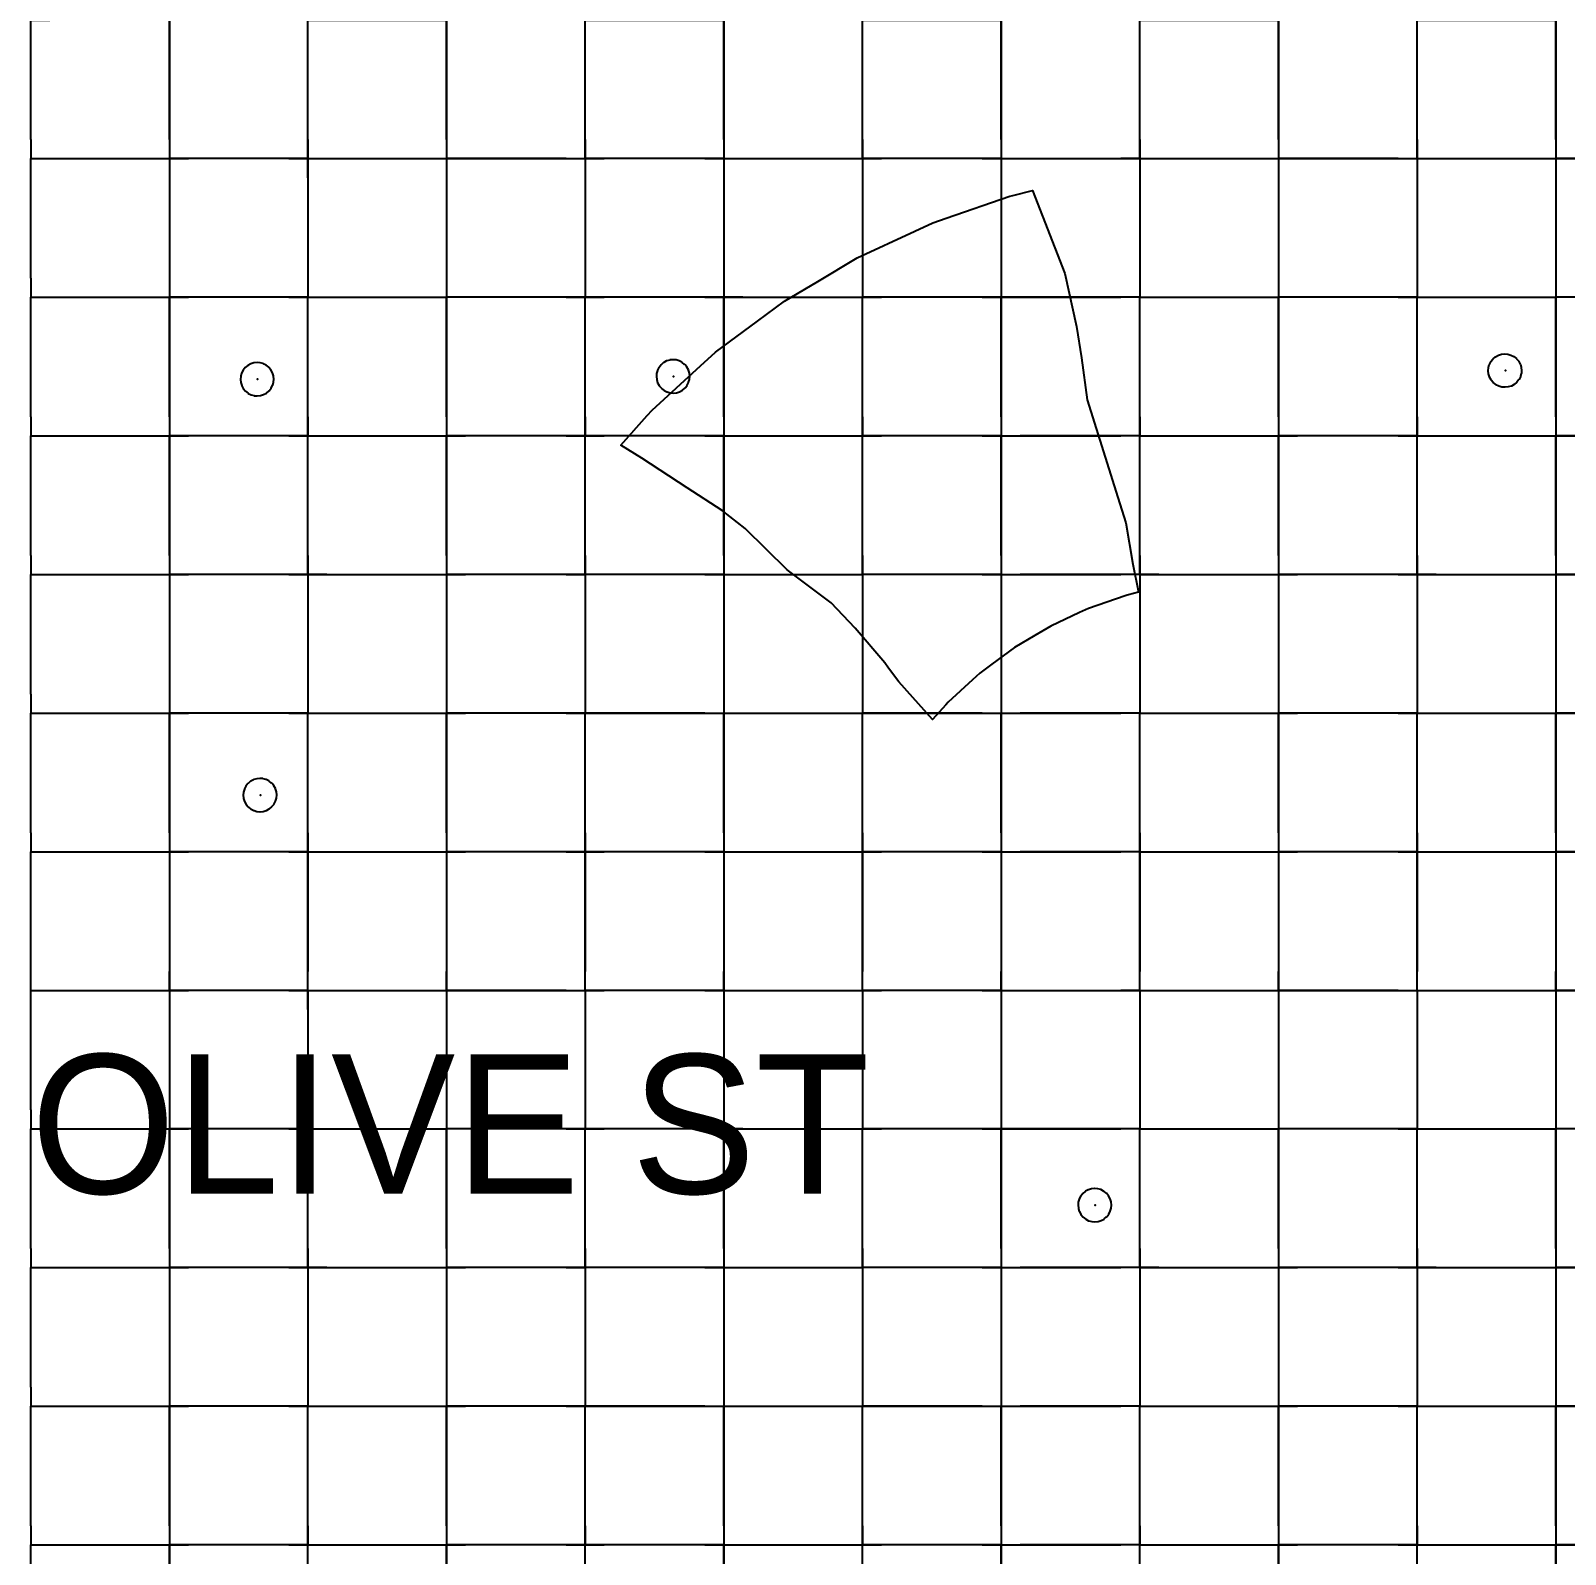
# Model space of a CAD drawing. Header units: metres. Extents: x 0 to 438, y -24 to 612.
# Drawn here: x 0 to 99.6, y 278.4 to 377.3 of the extents above; entities that cross this region are included whole.
import ezdxf

# ---------------------------------------------------------------- set-up
doc = ezdxf.new("R2010")
doc.units = ezdxf.units.M
for name, color, linetype in [('LAYER_01_CUT', 7, 'Continuous'), ('LAYER_04_GRID', 7, 'Continuous'), ('LAYER_05_LABELS', 7, 'Continuous')]:
    doc.layers.add(name, color=color, linetype=linetype)

msp = doc.modelspace()

# ---------------------------------------------------------------- linework, layer by layer
at = {"layer": 'LAYER_01_CUT'}
for points in [[(0, 370.234), (0, 378), (1.234, 378)], [(9, 378), (9, 376.766), (9, 369), (9, 367.766), (9, 360), (9, 358.766), (9, 351), (9, 349.766), (9, 342), (9, 340.766), (9, 333), (9, 331.766), (9, 324), (9, 322.766), (9, 315), (9, 313.766), (9, 306), (9, 304.766), (9, 297), (9, 295.766), (9, 288), (9, 286.766), (9, 279), (9, 277.766)], [(9, 370.234), (9, 378)], [(18, 367.766), (18, 369), (18, 376.766), (18, 378), (19.234, 378), (27, 378), (27, 376.766), (27, 369), (27, 367.766)], [(18, 370.234), (18, 378)], [(27, 370.234), (27, 378)], [(36, 376.766), (36, 378), (37.234, 378), (45, 378), (45, 376.766), (45, 369), (45, 367.766)], [(36, 370.234), (36, 378)], [(45, 370.234), (45, 378)], [(54, 376.766), (54, 378), (55.234, 378), (63, 378), (63, 376.766), (63, 369), (63, 367.766)], [(54, 370.234), (54, 378)], [(63, 370.234), (63, 378)], [(72, 376.766), (72, 378), (73.234, 378), (81, 378), (81, 376.766), (81, 369), (81, 367.766)], [(72, 370.234), (72, 378)], [(81, 370.234), (81, 378)], [(90, 376.766), (90, 378), (91.234, 378), (99, 378), (99, 376.766), (99, 369), (99, 367.766)], [(90, 370.234), (90, 378)], [(99, 370.234), (99, 378)], [(36, 369), (36, 376.766)], [(54, 369), (54, 376.766)], [(72, 369), (72, 376.766)], [(90, 369), (90, 376.766)], [(0, 370.234), (0, 369)], [(9, 370.234), (9, 369)], [(18, 370.234), (18, 369)], [(27, 370.234), (27, 369)], [(36, 370.234), (36, 369)], [(45, 370.234), (45, 369)], [(54, 370.234), (54, 369)], [(63, 370.234), (63, 369)], [(72, 370.234), (72, 369)], [(81, 370.234), (81, 369)], [(90, 370.234), (90, 369)], [(99, 370.234), (99, 369)], [(0, 361.234), (0, 369), (1.234, 369)], [(0, 369), (7.766, 369)], [(1.234, 369), (9, 369)], [(7.766, 369), (9, 369)], [(16.766, 369), (9, 369)], [(9, 369), (9, 361.234)], [(9, 369), (10.234, 369)], [(18, 369), (10.234, 369)], [(16.766, 369), (18, 369)], [(18, 369), (18, 361.234)], [(18, 369), (19.234, 369)], [(18, 369), (25.766, 369)], [(19.234, 369), (27, 369)], [(25.766, 369), (27, 369)], [(34.766, 369), (27, 369)], [(27, 369), (27, 361.234)], [(27, 369), (28.234, 369)], [(28.234, 369), (36, 369), (36, 367.766)], [(34.766, 369), (36, 369)], [(43.766, 369), (36, 369)], [(36, 369), (36, 361.234)], [(36, 369), (37.234, 369)], [(45, 369), (37.234, 369)], [(43.766, 369), (45, 369)], [(45, 369), (45, 361.234)], [(45, 369), (46.234, 369)], [(45, 369), (52.766, 369)], [(46.234, 369), (54, 369), (54, 367.766)], [(52.766, 369), (54, 369)], [(61.766, 369), (54, 369)], [(54, 369), (54, 361.234)], [(54, 369), (55.234, 369)], [(63, 369), (55.234, 369)], [(61.766, 369), (63, 369)], [(63, 369), (63, 361.234)], [(63, 369), (64.234, 369)], [(63, 369), (70.766, 369)], [(64.234, 369), (72, 369), (72, 367.766)], [(72, 369), (70.766, 369)], [(72, 369), (72, 361.234)], [(72, 369), (73.234, 369)], [(72, 369), (79.766, 369)], [(73.234, 369), (81, 369)], [(79.766, 369), (81, 369)], [(88.766, 369), (81, 369)], [(81, 369), (81, 361.234)], [(81, 369), (82.234, 369)], [(82.234, 369), (90, 369), (90, 367.766)], [(88.766, 369), (90, 369)], [(90, 369), (90, 361.234)], [(90, 369), (91.234, 369)], [(90, 369), (97.766, 369)], [(91.234, 369), (99, 369)], [(97.766, 369), (99, 369)], [(106.766, 369), (99, 369)], [(99, 369), (99, 361.234)], [(99, 369), (100.234, 369)], [(18, 367.766), (18, 360)], [(27, 367.766), (27, 360)], [(36, 367.766), (36, 360)], [(45, 367.766), (45, 360)], [(54, 367.766), (54, 360)], [(63, 367.766), (63, 360)], [(72, 367.766), (72, 360)], [(81, 367.766), (81, 360)], [(90, 367.766), (90, 360)], [(99, 367.766), (99, 360)], [(47.173, 358.456), (48.922, 359.752), (51.088, 361.035), (53.651, 362.554), (57.395, 364.289), (58.56, 364.829), (59.417, 365.127), (63.566, 366.571), (63.752, 366.616), (65.04, 366.928), (67.123, 361.547), (67.88, 358.099), (68.206, 356.068), (68.579, 353.343), (70.575, 347.005), (71.097, 345.354), (71.551, 342.679), (71.912, 340.843), (71.267, 340.687), (71.175, 340.665), (71.05, 340.621), (68.671, 339.794), (68.089, 339.524), (66.217, 338.656), (65.176, 338.039), (63.853, 337.255), (62.389, 336.172), (61.621, 335.602), (61.128, 335.152), (59.56, 333.719), (59.403, 333.542), (58.544, 332.576), (56.352, 335.037), (55.694, 335.926), (55.436, 336.264), (53.53, 338.513), (51.969, 340.168), (49.107, 342.299), (46.387, 344.98), (44.879, 346.149), (42.622, 347.632), (39.666, 349.562), (38.304, 350.392), (40.023, 352.325), (40.337, 352.678), (43.473, 355.546), (44.458, 356.446), (47.173, 358.456)], [(0, 361.234), (0, 360)], [(9, 361.234), (9, 360)], [(18, 361.234), (18, 360)], [(27, 361.234), (27, 360)], [(36, 361.234), (36, 360)], [(45, 361.234), (45, 360)], [(54, 361.234), (54, 360)], [(63, 361.234), (63, 360)], [(72, 361.234), (72, 360)], [(81, 361.234), (81, 360)], [(90, 361.234), (90, 360)], [(99, 361.234), (99, 360)], [(0, 352.234), (0, 360), (1.234, 360)], [(0, 360), (7.766, 360)], [(1.234, 360), (9, 360)], [(7.766, 360), (9, 360)], [(16.766, 360), (9, 360)], [(9, 352.234), (9, 360)], [(9, 360), (10.234, 360)], [(18, 360), (10.234, 360)], [(16.766, 360), (18, 360)], [(18, 349.766), (18, 351), (18, 358.766), (18, 360), (19.234, 360)], [(18, 352.234), (18, 360)], [(18, 360), (25.766, 360)], [(19.234, 360), (27, 360)], [(25.766, 360), (27, 360)], [(28.234, 360), (27, 360), (27, 358.766), (27, 351), (27, 349.766), (27, 342), (27, 340.766)], [(34.766, 360), (27, 360)], [(27, 352.234), (27, 360)], [(36, 360), (28.234, 360)], [(34.766, 360), (36, 360)], [(36, 349.766), (36, 351), (36, 358.766), (36, 360), (37.234, 360)], [(43.766, 360), (36, 360)], [(36, 352.234), (36, 360)], [(45, 360), (37.234, 360)], [(43.766, 360), (45, 360)], [(46.234, 360), (45, 360), (45, 358.766), (45, 351), (45, 349.766), (45, 342), (45, 340.766)], [(45, 352.234), (45, 360)], [(45, 360), (52.766, 360)], [(46.234, 360), (54, 360)], [(52.766, 360), (54, 360)], [(54, 349.766), (54, 351), (54, 358.766), (54, 360), (55.234, 360)], [(61.766, 360), (54, 360)], [(54, 352.234), (54, 360)], [(63, 360), (55.234, 360)], [(61.766, 360), (63, 360)], [(64.234, 360), (63, 360), (63, 358.766), (63, 351), (63, 349.766), (63, 342), (63, 340.766)], [(63, 352.234), (63, 360)], [(63, 360), (70.766, 360)], [(72, 360), (64.234, 360)], [(72, 360), (70.766, 360)], [(72, 349.766), (72, 351), (72, 358.766), (72, 360), (73.234, 360)], [(72, 352.234), (72, 360)], [(72, 360), (79.766, 360)], [(73.234, 360), (81, 360)], [(79.766, 360), (81, 360)], [(82.234, 360), (81, 360), (81, 358.766), (81, 351), (81, 349.766), (81, 342), (81, 340.766)], [(88.766, 360), (81, 360)], [(81, 352.234), (81, 360)], [(90, 360), (82.234, 360)], [(88.766, 360), (90, 360)], [(90, 349.766), (90, 351), (90, 358.766), (90, 360), (91.234, 360)], [(90, 352.234), (90, 360)], [(90, 360), (97.766, 360)], [(91.234, 360), (99, 360)], [(97.766, 360), (99, 360)], [(100.234, 360), (99, 360), (99, 358.766), (99, 351), (99, 349.766), (99, 342), (99, 340.766)], [(106.766, 360), (99, 360)], [(99, 352.234), (99, 360)], [(13.919, 355.431), (13.788, 355.265), (13.783, 355.258), (13.69, 355.073), (13.686, 355.065), (13.633, 354.874), (13.631, 354.866), (13.616, 354.679), (13.615, 354.671), (13.635, 354.472), (13.636, 354.464), (13.696, 354.268), (13.699, 354.26), (13.799, 354.076), (13.803, 354.068), (13.94, 353.906), (13.945, 353.899), (14.112, 353.769), (14.119, 353.763), (14.304, 353.67), (14.311, 353.667), (14.503, 353.614), (14.511, 353.611), (14.698, 353.596), (14.706, 353.595), (14.904, 353.616), (14.912, 353.617), (15.108, 353.677), (15.117, 353.679), (15.301, 353.78), (15.309, 353.784), (15.471, 353.92), (15.477, 353.926), (15.608, 354.092), (15.613, 354.099), (15.706, 354.284), (15.71, 354.292), (15.763, 354.483), (15.765, 354.491), (15.781, 354.678), (15.781, 354.686), (15.761, 354.885), (15.76, 354.893), (15.7, 355.089), (15.697, 355.097), (15.597, 355.281), (15.593, 355.289), (15.456, 355.451), (15.451, 355.458), (15.285, 355.588), (15.278, 355.594), (15.093, 355.687), (15.085, 355.69), (14.893, 355.743), (14.885, 355.746), (14.698, 355.761), (14.691, 355.762), (14.492, 355.741), (14.484, 355.74), (14.288, 355.68), (14.28, 355.678), (14.095, 355.578), (14.088, 355.573), (13.926, 355.437), (13.919, 355.431)], [(40.799, 354.262), (40.803, 354.254), (40.939, 354.092), (40.945, 354.086), (41.111, 353.955), (41.118, 353.95), (41.303, 353.857), (41.311, 353.853), (41.502, 353.8), (41.51, 353.798), (41.697, 353.782), (41.705, 353.782), (41.904, 353.802), (41.912, 353.803), (42.108, 353.863), (42.116, 353.866), (42.301, 353.966), (42.308, 353.97), (42.47, 354.107), (42.477, 354.112), (42.608, 354.279), (42.613, 354.285), (42.706, 354.47), (42.71, 354.478), (42.763, 354.67), (42.765, 354.678), (42.78, 354.865), (42.781, 354.872), (42.761, 355.071), (42.76, 355.079), (42.699, 355.275), (42.697, 355.283), (42.597, 355.468), (42.592, 355.476), (42.456, 355.637), (42.45, 355.644), (42.284, 355.775), (42.277, 355.78), (42.092, 355.873), (42.084, 355.877), (41.893, 355.93), (41.885, 355.932), (41.698, 355.948), (41.69, 355.948), (41.492, 355.928), (41.483, 355.927), (41.287, 355.867), (41.279, 355.864), (41.095, 355.764), (41.087, 355.76), (40.925, 355.623), (40.918, 355.618), (40.788, 355.451), (40.782, 355.445), (40.69, 355.259), (40.686, 355.252), (40.633, 355.06), (40.631, 355.052), (40.615, 354.865), (40.614, 354.857), (40.635, 354.659), (40.636, 354.651), (40.696, 354.455), (40.698, 354.446), (40.799, 354.262)], [(95.094, 356.137), (95.278, 356.237), (95.286, 356.24), (95.482, 356.3), (95.491, 356.301), (95.689, 356.321), (95.697, 356.321), (95.884, 356.305), (95.892, 356.303), (96.083, 356.25), (96.091, 356.246), (96.276, 356.153), (96.283, 356.148), (96.449, 356.017), (96.455, 356.01), (96.591, 355.849), (96.596, 355.841), (96.696, 355.656), (96.698, 355.648), (96.759, 355.452), (96.76, 355.444), (96.78, 355.245), (96.779, 355.238), (96.764, 355.051), (96.762, 355.043), (96.709, 354.851), (96.705, 354.843), (96.612, 354.658), (96.607, 354.651), (96.476, 354.485), (96.469, 354.48), (96.307, 354.343), (96.3, 354.339), (96.115, 354.239), (96.107, 354.236), (95.911, 354.176), (95.903, 354.175), (95.704, 354.155), (95.696, 354.155), (95.509, 354.171), (95.501, 354.173), (95.31, 354.226), (95.302, 354.23), (95.117, 354.323), (95.11, 354.328), (94.944, 354.459), (94.938, 354.465), (94.802, 354.627), (94.798, 354.635), (94.697, 354.819), (94.695, 354.828), (94.635, 355.024), (94.634, 355.032), (94.613, 355.23), (94.614, 355.238), (94.63, 355.425), (94.632, 355.433), (94.685, 355.625), (94.689, 355.632), (94.781, 355.817), (94.787, 355.824), (94.917, 355.991), (94.924, 355.996), (95.086, 356.133), (95.094, 356.137)], [(0, 352.234), (0, 351)], [(9, 352.234), (9, 351)], [(18, 352.234), (18, 351)], [(27, 352.234), (27, 351)], [(36, 352.234), (36, 351)], [(45, 352.234), (45, 351)], [(54, 352.234), (54, 351)], [(63, 352.234), (63, 351)], [(72, 352.234), (72, 351)], [(81, 352.234), (81, 351)], [(90, 352.234), (90, 351)], [(99, 352.234), (99, 351)], [(0, 343.234), (0, 351), (1.234, 351)], [(0, 351), (7.766, 351)], [(1.234, 351), (9, 351)], [(7.766, 351), (9, 351)], [(16.766, 351), (9, 351)], [(9, 343.234), (9, 351)], [(9, 351), (10.234, 351)], [(18, 351), (10.234, 351)], [(16.766, 351), (18, 351)], [(18, 343.234), (18, 351)], [(18, 351), (19.234, 351)], [(18, 351), (25.766, 351)], [(19.234, 351), (27, 351)], [(25.766, 351), (27, 351)], [(34.766, 351), (27, 351)], [(27, 343.234), (27, 351)], [(27, 351), (28.234, 351)], [(36, 351), (28.234, 351)], [(34.766, 351), (36, 351)], [(43.766, 351), (36, 351)], [(36, 343.234), (36, 351)], [(36, 351), (37.234, 351)], [(45, 351), (37.234, 351)], [(43.766, 351), (45, 351)], [(45, 343.234), (45, 351)], [(45, 351), (46.234, 351)], [(45, 351), (52.766, 351)], [(46.234, 351), (54, 351)], [(52.766, 351), (54, 351)], [(61.766, 351), (54, 351)], [(54, 343.234), (54, 351)], [(54, 351), (55.234, 351)], [(63, 351), (55.234, 351)], [(61.766, 351), (63, 351)], [(63, 343.234), (63, 351)], [(63, 351), (64.234, 351)], [(63, 351), (70.766, 351)], [(72, 351), (64.234, 351)], [(72, 351), (70.766, 351)], [(72, 343.234), (72, 351)], [(72, 351), (73.234, 351)], [(72, 351), (79.766, 351)], [(73.234, 351), (81, 351)], [(79.766, 351), (81, 351)], [(88.766, 351), (81, 351)], [(81, 343.234), (81, 351)], [(81, 351), (82.234, 351)], [(90, 351), (82.234, 351)], [(88.766, 351), (90, 351)], [(90, 343.234), (90, 351)], [(90, 351), (91.234, 351)], [(90, 351), (97.766, 351)], [(91.234, 351), (99, 351)], [(97.766, 351), (99, 351)], [(106.766, 351), (99, 351)], [(99, 343.234), (99, 351)], [(99, 351), (100.234, 351)], [(18, 342), (18, 349.766)], [(36, 342), (36, 349.766)], [(54, 342), (54, 349.766)], [(72, 342), (72, 349.766)], [(90, 342), (90, 349.766)], [(0, 343.234), (0, 342)], [(9, 343.234), (9, 342)], [(18, 343.234), (18, 342)], [(27, 343.234), (27, 342)], [(36, 343.234), (36, 342)], [(45, 343.234), (45, 342)], [(54, 343.234), (54, 342)], [(63, 343.234), (63, 342)], [(72, 343.234), (72, 342)], [(81, 343.234), (81, 342)], [(90, 343.234), (90, 342)], [(99, 343.234), (99, 342)], [(0, 334.234), (0, 342), (1.234, 342)], [(0, 342), (7.766, 342)], [(1.234, 342), (9, 342)], [(7.766, 342), (9, 342)], [(16.766, 342), (9, 342)], [(9, 342), (9, 334.234)], [(9, 342), (10.234, 342)], [(18, 342), (10.234, 342)], [(16.766, 342), (18, 342)], [(19.234, 342), (18, 342), (18, 340.766)], [(18, 342), (18, 334.234)], [(18, 342), (25.766, 342)], [(19.234, 342), (27, 342)], [(25.766, 342), (27, 342)], [(34.766, 342), (27, 342)], [(27, 342), (27, 334.234)], [(27, 342), (28.234, 342)], [(36, 342), (28.234, 342)], [(34.766, 342), (36, 342)], [(37.234, 342), (36, 342), (36, 340.766)], [(43.766, 342), (36, 342)], [(36, 342), (36, 334.234)], [(45, 342), (37.234, 342)], [(43.766, 342), (45, 342)], [(45, 342), (45, 334.234)], [(45, 342), (46.234, 342)], [(45, 342), (52.766, 342)], [(46.234, 342), (54, 342)], [(52.766, 342), (54, 342)], [(55.234, 342), (54, 342), (54, 340.766)], [(61.766, 342), (54, 342)], [(54, 342), (54, 334.234)], [(63, 342), (55.234, 342)], [(61.766, 342), (63, 342)], [(63, 342), (63, 334.234)], [(63, 342), (64.234, 342)], [(63, 342), (70.766, 342)], [(72, 342), (64.234, 342)], [(72, 342), (70.766, 342)], [(73.234, 342), (72, 342), (72, 340.766)], [(72, 342), (72, 334.234)], [(72, 342), (79.766, 342)], [(73.234, 342), (81, 342)], [(79.766, 342), (81, 342)], [(88.766, 342), (81, 342)], [(81, 342), (81, 334.234)], [(81, 342), (82.234, 342)], [(90, 342), (82.234, 342)], [(88.766, 342), (90, 342)], [(91.234, 342), (90, 342), (90, 340.766)], [(90, 342), (90, 334.234)], [(90, 342), (97.766, 342)], [(91.234, 342), (99, 342)], [(97.766, 342), (99, 342)], [(106.766, 342), (99, 342)], [(99, 342), (99, 334.234)], [(99, 342), (100.234, 342)], [(18, 340.766), (18, 333)], [(27, 340.766), (27, 333)], [(36, 340.766), (36, 333)], [(45, 340.766), (45, 333)], [(54, 340.766), (54, 333)], [(63, 340.766), (63, 333)], [(72, 340.766), (72, 333)], [(81, 340.766), (81, 333)], [(90, 340.766), (90, 333)], [(99, 340.766), (99, 333)], [(0, 334.234), (0, 333)], [(9, 334.234), (9, 333)], [(18, 334.234), (18, 333)], [(27, 334.234), (27, 333)], [(36, 334.234), (36, 333)], [(45, 334.234), (45, 333)], [(54, 334.234), (54, 333)], [(63, 334.234), (63, 333)], [(72, 334.234), (72, 333)], [(81, 334.234), (81, 333)], [(90, 334.234), (90, 333)], [(99, 334.234), (99, 333)], [(0, 325.234), (0, 333), (1.234, 333)], [(0, 333), (7.766, 333)], [(1.234, 333), (9, 333)], [(7.766, 333), (9, 333)], [(16.766, 333), (9, 333)], [(9, 325.234), (9, 333)], [(9, 333), (10.234, 333)], [(18, 333), (10.234, 333)], [(16.766, 333), (18, 333)], [(18, 313.766), (18, 315), (18, 322.766), (18, 324), (18, 331.766), (18, 333), (19.234, 333), (27, 333), (27, 331.766), (27, 324), (27, 322.766), (27, 315), (27, 313.766)], [(18, 325.234), (18, 333)], [(18, 333), (25.766, 333)], [(25.766, 333), (27, 333)], [(34.766, 333), (27, 333)], [(27, 325.234), (27, 333)], [(27, 333), (28.234, 333)], [(36, 333), (28.234, 333)], [(34.766, 333), (36, 333)], [(36, 322.766), (36, 324), (36, 331.766), (36, 333), (37.234, 333), (45, 333), (45, 331.766), (45, 324), (45, 322.766), (45, 315), (45, 313.766)], [(43.766, 333), (36, 333)], [(36, 325.234), (36, 333)], [(43.766, 333), (45, 333)], [(45, 325.234), (45, 333)], [(45, 333), (46.234, 333)], [(45, 333), (52.766, 333)], [(46.234, 333), (54, 333)], [(52.766, 333), (54, 333)], [(54, 322.766), (54, 324), (54, 331.766), (54, 333), (55.234, 333), (63, 333), (63, 331.766), (63, 324), (63, 322.766), (63, 315), (63, 313.766)], [(61.766, 333), (54, 333)], [(54, 325.234), (54, 333)], [(61.766, 333), (63, 333)], [(63, 325.234), (63, 333)], [(63, 333), (64.234, 333)], [(63, 333), (70.766, 333)], [(72, 333), (64.234, 333)], [(72, 333), (70.766, 333)], [(72, 322.766), (72, 324), (72, 331.766), (72, 333), (73.234, 333), (81, 333), (81, 331.766), (81, 324), (81, 322.766), (81, 315), (81, 313.766)], [(72, 325.234), (72, 333)], [(72, 333), (79.766, 333)], [(79.766, 333), (81, 333)], [(88.766, 333), (81, 333)], [(81, 325.234), (81, 333)], [(81, 333), (82.234, 333)], [(90, 333), (82.234, 333)], [(88.766, 333), (90, 333)], [(90, 322.766), (90, 324), (90, 331.766), (90, 333), (91.234, 333), (99, 333), (99, 331.766), (99, 324), (99, 322.766), (99, 315), (99, 313.766)], [(90, 325.234), (90, 333)], [(90, 333), (97.766, 333)], [(97.766, 333), (99, 333)], [(106.766, 333), (99, 333)], [(99, 325.234), (99, 333)], [(99, 333), (100.234, 333)], [(15.8, 327.1), (15.893, 327.285), (15.897, 327.292), (15.95, 327.484), (15.952, 327.492), (15.968, 327.679), (15.968, 327.687), (15.948, 327.885), (15.947, 327.893), (15.887, 328.09), (15.884, 328.098), (15.784, 328.282), (15.78, 328.29), (15.643, 328.452), (15.638, 328.458), (15.472, 328.589), (15.465, 328.595), (15.279, 328.687), (15.272, 328.691), (15.08, 328.744), (15.072, 328.746), (14.885, 328.762), (14.877, 328.762), (14.679, 328.742), (14.671, 328.741), (14.475, 328.681), (14.467, 328.678), (14.282, 328.578), (14.274, 328.574), (14.113, 328.437), (14.106, 328.432), (13.975, 328.266), (13.97, 328.259), (13.877, 328.074), (13.873, 328.066), (13.82, 327.874), (13.818, 327.866), (13.802, 327.679), (13.802, 327.672), (13.822, 327.473), (13.823, 327.465), (13.883, 327.269), (13.886, 327.261), (13.986, 327.076), (13.99, 327.069), (14.127, 326.907), (14.132, 326.9), (14.299, 326.769), (14.305, 326.764), (14.491, 326.671), (14.498, 326.667), (14.69, 326.614), (14.698, 326.612), (14.885, 326.597), (14.893, 326.596), (15.091, 326.616), (15.099, 326.617), (15.295, 326.677), (15.304, 326.68), (15.488, 326.78), (15.496, 326.784), (15.658, 326.921), (15.664, 326.927), (15.795, 327.093), (15.8, 327.1)], [(0, 325.234), (0, 324)], [(9, 325.234), (9, 324)], [(18, 325.234), (18, 324)], [(27, 325.234), (27, 324)], [(36, 325.234), (36, 324)], [(45, 325.234), (45, 324)], [(54, 325.234), (54, 324)], [(63, 325.234), (63, 324)], [(72, 325.234), (72, 324)], [(81, 325.234), (81, 324)], [(90, 325.234), (90, 324)], [(99, 325.234), (99, 324)], [(0, 307.234), (0, 315), (0, 316.234), (0, 324), (1.234, 324)], [(0, 324), (7.766, 324)], [(1.234, 324), (9, 324)], [(7.766, 324), (9, 324)], [(16.766, 324), (9, 324)], [(9, 324), (9, 316.234)], [(9, 324), (10.234, 324)], [(18, 324), (10.234, 324)], [(16.766, 324), (18, 324)], [(18, 324), (18, 316.234)], [(18, 324), (19.234, 324)], [(18, 324), (25.766, 324)], [(19.234, 324), (27, 324)], [(25.766, 324), (27, 324)], [(34.766, 324), (27, 324)], [(27, 324), (27, 316.234)], [(27, 324), (28.234, 324)], [(36, 324), (28.234, 324)], [(34.766, 324), (36, 324)], [(43.766, 324), (36, 324)], [(36, 324), (36, 316.234)], [(36, 324), (37.234, 324)], [(45, 324), (37.234, 324)], [(43.766, 324), (45, 324)], [(45, 324), (45, 316.234)], [(45, 324), (46.234, 324)], [(45, 324), (52.766, 324)], [(46.234, 324), (54, 324)], [(52.766, 324), (54, 324)], [(61.766, 324), (54, 324)], [(54, 324), (54, 316.234)], [(54, 324), (55.234, 324)], [(63, 324), (55.234, 324)], [(61.766, 324), (63, 324)], [(63, 324), (63, 316.234)], [(63, 324), (64.234, 324)], [(63, 324), (70.766, 324)], [(72, 324), (64.234, 324)], [(72, 324), (70.766, 324)], [(72, 324), (72, 316.234)], [(72, 324), (73.234, 324)], [(72, 324), (79.766, 324)], [(73.234, 324), (81, 324)], [(79.766, 324), (81, 324)], [(88.766, 324), (81, 324)], [(81, 324), (81, 316.234)], [(81, 324), (82.234, 324)], [(90, 324), (82.234, 324)], [(88.766, 324), (90, 324)], [(90, 324), (90, 316.234)], [(90, 324), (91.234, 324)], [(90, 324), (97.766, 324)], [(91.234, 324), (99, 324)], [(97.766, 324), (99, 324)], [(106.766, 324), (99, 324)], [(99, 324), (99, 316.234)], [(99, 324), (100.234, 324)], [(36, 315), (36, 322.766)], [(54, 315), (54, 322.766)], [(72, 315), (72, 322.766)], [(90, 315), (90, 322.766)], [(9, 315), (9, 316.234)], [(18, 315), (18, 316.234)], [(27, 315), (27, 316.234)], [(36, 315), (36, 316.234)], [(45, 315), (45, 316.234)], [(54, 315), (54, 316.234)], [(63, 315), (63, 316.234)], [(72, 315), (72, 316.234)], [(81, 315), (81, 316.234)], [(90, 315), (90, 316.234)], [(99, 315), (99, 316.234)], [(0, 315), (1.234, 315)], [(0, 315), (7.766, 315)], [(1.234, 315), (9, 315)], [(7.766, 315), (9, 315)], [(16.766, 315), (9, 315)], [(9, 315), (9, 307.234)], [(9, 315), (10.234, 315)], [(18, 315), (10.234, 315)], [(16.766, 315), (18, 315)], [(18, 315), (18, 307.234)], [(18, 315), (19.234, 315)], [(18, 315), (25.766, 315)], [(19.234, 315), (27, 315)], [(25.766, 315), (27, 315)], [(34.766, 315), (27, 315)], [(27, 315), (27, 307.234)], [(27, 315), (28.234, 315)], [(28.234, 315), (36, 315), (36, 313.766)], [(34.766, 315), (36, 315)], [(43.766, 315), (36, 315)], [(36, 315), (36, 307.234)], [(36, 315), (37.234, 315)], [(45, 315), (37.234, 315)], [(43.766, 315), (45, 315)], [(45, 315), (45, 307.234)], [(45, 315), (46.234, 315)], [(45, 315), (52.766, 315)], [(46.234, 315), (54, 315), (54, 313.766)], [(52.766, 315), (54, 315)], [(61.766, 315), (54, 315)], [(54, 315), (54, 307.234)], [(54, 315), (55.234, 315)], [(63, 315), (55.234, 315)], [(61.766, 315), (63, 315)], [(63, 315), (63, 307.234)], [(63, 315), (64.234, 315)], [(63, 315), (70.766, 315)], [(64.234, 315), (72, 315), (72, 313.766)], [(72, 315), (70.766, 315)], [(72, 315), (72, 307.234)], [(72, 315), (73.234, 315)], [(72, 315), (79.766, 315)], [(73.234, 315), (81, 315)], [(79.766, 315), (81, 315)], [(88.766, 315), (81, 315)], [(81, 315), (81, 307.234)], [(81, 315), (82.234, 315)], [(82.234, 315), (90, 315), (90, 313.766)], [(88.766, 315), (90, 315)], [(90, 315), (90, 307.234)], [(90, 315), (91.234, 315)], [(90, 315), (97.766, 315)], [(91.234, 315), (99, 315)], [(97.766, 315), (99, 315)], [(106.766, 315), (99, 315)], [(99, 315), (99, 307.234)], [(99, 315), (100.234, 315)], [(18, 313.766), (18, 306)], [(27, 313.766), (27, 306)], [(36, 313.766), (36, 306)], [(45, 313.766), (45, 306)], [(54, 313.766), (54, 306)], [(63, 313.766), (63, 306)], [(72, 313.766), (72, 306)], [(81, 313.766), (81, 306)], [(90, 313.766), (90, 306)], [(99, 313.766), (99, 306)], [(0, 307.234), (0, 306)], [(9, 307.234), (9, 306)], [(18, 307.234), (18, 306)], [(27, 307.234), (27, 306)], [(36, 307.234), (36, 306)], [(45, 307.234), (45, 306)], [(54, 307.234), (54, 306)], [(63, 307.234), (63, 306)], [(72, 307.234), (72, 306)], [(81, 307.234), (81, 306)], [(90, 307.234), (90, 306)], [(99, 307.234), (99, 306)], [(0, 298.234), (0, 306), (1.234, 306)], [(0, 306), (7.766, 306)], [(1.234, 306), (9, 306)], [(7.766, 306), (9, 306)], [(16.766, 306), (9, 306)], [(9, 298.234), (9, 306)], [(9, 306), (10.234, 306)], [(18, 306), (10.234, 306)], [(16.766, 306), (18, 306)], [(18, 304.766), (18, 306), (19.234, 306)], [(18, 298.234), (18, 306)], [(18, 306), (25.766, 306)], [(19.234, 306), (27, 306)], [(25.766, 306), (27, 306)], [(28.234, 306), (27, 306), (27, 304.766), (27, 297), (27, 295.766)], [(34.766, 306), (27, 306)], [(27, 298.234), (27, 306)], [(36, 306), (28.234, 306)], [(34.766, 306), (36, 306)], [(36, 304.766), (36, 306), (37.234, 306)], [(43.766, 306), (36, 306)], [(36, 298.234), (36, 306)], [(45, 306), (37.234, 306)], [(43.766, 306), (45, 306)], [(46.234, 306), (45, 306), (45, 304.766), (45, 297), (45, 295.766)], [(45, 298.234), (45, 306)], [(45, 306), (52.766, 306)], [(46.234, 306), (54, 306)], [(52.766, 306), (54, 306)], [(54, 304.766), (54, 306), (55.234, 306)], [(61.766, 306), (54, 306)], [(54, 298.234), (54, 306)], [(63, 306), (55.234, 306)], [(61.766, 306), (63, 306)], [(64.234, 306), (63, 306), (63, 304.766), (63, 297), (63, 295.766)], [(63, 298.234), (63, 306)], [(63, 306), (70.766, 306)], [(72, 306), (64.234, 306)], [(72, 306), (70.766, 306)], [(72, 304.766), (72, 306), (73.234, 306)], [(72, 298.234), (72, 306)], [(72, 306), (79.766, 306)], [(73.234, 306), (81, 306)], [(79.766, 306), (81, 306)], [(82.234, 306), (81, 306), (81, 304.766), (81, 297), (81, 295.766)], [(88.766, 306), (81, 306)], [(81, 298.234), (81, 306)], [(90, 306), (82.234, 306)], [(88.766, 306), (90, 306)], [(90, 304.766), (90, 306), (91.234, 306)], [(90, 298.234), (90, 306)], [(90, 306), (97.766, 306)], [(91.234, 306), (99, 306)], [(97.766, 306), (99, 306)], [(100.234, 306), (99, 306), (99, 304.766), (99, 297), (99, 295.766)], [(106.766, 306), (99, 306)], [(99, 298.234), (99, 306)], [(18, 297), (18, 304.766)], [(36, 297), (36, 304.766)], [(54, 297), (54, 304.766)], [(72, 297), (72, 304.766)], [(90, 297), (90, 304.766)], [(69.985, 300.473), (70.078, 300.658), (70.082, 300.666), (70.135, 300.858), (70.137, 300.866), (70.153, 301.052), (70.153, 301.06), (70.133, 301.259), (70.132, 301.267), (70.072, 301.463), (70.069, 301.471), (69.969, 301.656), (69.965, 301.663), (69.828, 301.825), (69.823, 301.832), (69.657, 301.963), (69.65, 301.968), (69.464, 302.061), (69.457, 302.065), (69.265, 302.118), (69.257, 302.12), (69.07, 302.135), (69.062, 302.136), (68.864, 302.116), (68.856, 302.115), (68.66, 302.054), (68.652, 302.052), (68.467, 301.952), (68.459, 301.948), (68.297, 301.811), (68.291, 301.805), (68.16, 301.639), (68.155, 301.632), (68.062, 301.447), (68.058, 301.44), (68.005, 301.248), (68.003, 301.24), (67.987, 301.053), (67.987, 301.045), (68.007, 300.847), (68.008, 300.838), (68.068, 300.642), (68.071, 300.634), (68.171, 300.45), (68.175, 300.442), (68.312, 300.28), (68.317, 300.273), (68.483, 300.143), (68.49, 300.137), (68.676, 300.045), (68.683, 300.041), (68.875, 299.988), (68.883, 299.986), (69.07, 299.97), (69.078, 299.969), (69.276, 299.99), (69.284, 299.991), (69.48, 300.051), (69.488, 300.054), (69.673, 300.154), (69.681, 300.158), (69.843, 300.294), (69.849, 300.3), (69.98, 300.466), (69.985, 300.473)], [(0, 298.234), (0, 297)], [(9, 298.234), (9, 297)], [(18, 298.234), (18, 297)], [(27, 298.234), (27, 297)], [(36, 298.234), (36, 297)], [(45, 298.234), (45, 297)], [(54, 298.234), (54, 297)], [(63, 298.234), (63, 297)], [(72, 298.234), (72, 297)], [(81, 298.234), (81, 297)], [(90, 298.234), (90, 297)], [(99, 298.234), (99, 297)], [(0, 289.234), (0, 297), (1.234, 297)], [(0, 297), (7.766, 297)], [(1.234, 297), (9, 297)], [(7.766, 297), (9, 297)], [(16.766, 297), (9, 297)], [(9, 297), (9, 289.234)], [(9, 297), (10.234, 297)], [(18, 297), (10.234, 297)], [(16.766, 297), (18, 297)], [(19.234, 297), (18, 297), (18, 295.766)], [(18, 297), (18, 289.234)], [(18, 297), (25.766, 297)], [(19.234, 297), (27, 297)], [(25.766, 297), (27, 297)], [(34.766, 297), (27, 297)], [(27, 297), (27, 289.234)], [(27, 297), (28.234, 297)], [(36, 297), (28.234, 297)], [(34.766, 297), (36, 297)], [(37.234, 297), (36, 297), (36, 295.766)], [(43.766, 297), (36, 297)], [(36, 297), (36, 289.234)], [(45, 297), (37.234, 297)], [(43.766, 297), (45, 297)], [(45, 297), (45, 289.234)], [(45, 297), (46.234, 297)], [(45, 297), (52.766, 297)], [(46.234, 297), (54, 297)], [(52.766, 297), (54, 297)], [(55.234, 297), (54, 297), (54, 295.766)], [(61.766, 297), (54, 297)], [(54, 297), (54, 289.234)], [(63, 297), (55.234, 297)], [(61.766, 297), (63, 297)], [(63, 297), (63, 289.234)], [(63, 297), (64.234, 297)], [(63, 297), (70.766, 297)], [(72, 297), (64.234, 297)], [(72, 297), (70.766, 297)], [(73.234, 297), (72, 297), (72, 295.766)], [(72, 297), (72, 289.234)], [(72, 297), (79.766, 297)], [(73.234, 297), (81, 297)], [(79.766, 297), (81, 297)], [(88.766, 297), (81, 297)], [(81, 297), (81, 289.234)], [(81, 297), (82.234, 297)], [(90, 297), (82.234, 297)], [(88.766, 297), (90, 297)], [(91.234, 297), (90, 297), (90, 295.766)], [(90, 297), (90, 289.234)], [(90, 297), (97.766, 297)], [(91.234, 297), (99, 297)], [(97.766, 297), (99, 297)], [(106.766, 297), (99, 297)], [(99, 297), (99, 289.234)], [(99, 297), (100.234, 297)], [(18, 295.766), (18, 288)], [(27, 295.766), (27, 288)], [(36, 295.766), (36, 288)], [(45, 295.766), (45, 288)], [(54, 295.766), (54, 288)], [(63, 295.766), (63, 288)], [(72, 295.766), (72, 288)], [(81, 295.766), (81, 288)], [(90, 295.766), (90, 288)], [(99, 295.766), (99, 288)], [(0, 289.234), (0, 288)], [(9, 289.234), (9, 288)], [(18, 289.234), (18, 288)], [(27, 289.234), (27, 288)], [(36, 289.234), (36, 288)], [(45, 289.234), (45, 288)], [(54, 289.234), (54, 288)], [(63, 289.234), (63, 288)], [(72, 289.234), (72, 288)], [(81, 289.234), (81, 288)], [(90, 289.234), (90, 288)], [(99, 289.234), (99, 288)], [(0, 280.234), (0, 288), (1.234, 288)], [(0, 288), (7.766, 288)], [(1.234, 288), (9, 288)], [(7.766, 288), (9, 288)], [(16.766, 288), (9, 288)], [(9, 280.234), (9, 288)], [(9, 288), (10.234, 288)], [(18, 288), (10.234, 288)], [(16.766, 288), (18, 288)], [(18, 268.766), (18, 270), (18, 277.766), (18, 279), (18, 286.766), (18, 288), (19.234, 288), (27, 288), (27, 286.766), (27, 279), (27, 277.766), (27, 270), (27, 268.766)], [(18, 280.234), (18, 288)], [(18, 288), (25.766, 288)], [(25.766, 288), (27, 288)], [(34.766, 288), (27, 288)], [(27, 280.234), (27, 288)], [(27, 288), (28.234, 288)], [(36, 288), (28.234, 288)], [(34.766, 288), (36, 288)], [(36, 277.766), (36, 279), (36, 286.766), (36, 288), (37.234, 288), (45, 288), (45, 286.766), (45, 279), (45, 277.766), (45, 270), (45, 268.766)], [(43.766, 288), (36, 288)], [(36, 280.234), (36, 288)], [(43.766, 288), (45, 288)], [(45, 280.234), (45, 288)], [(45, 288), (46.234, 288)], [(45, 288), (52.766, 288)], [(46.234, 288), (54, 288)], [(52.766, 288), (54, 288)], [(54, 277.766), (54, 279), (54, 286.766), (54, 288), (55.234, 288), (63, 288), (63, 286.766), (63, 279), (63, 277.766), (63, 270), (63, 268.766)], [(61.766, 288), (54, 288)], [(54, 280.234), (54, 288)], [(61.766, 288), (63, 288)], [(63, 280.234), (63, 288)], [(63, 288), (64.234, 288)], [(63, 288), (70.766, 288)], [(72, 288), (64.234, 288)], [(72, 288), (70.766, 288)], [(72, 277.766), (72, 279), (72, 286.766), (72, 288), (73.234, 288), (81, 288), (81, 286.766), (81, 279), (81, 277.766), (81, 270), (81, 268.766)], [(72, 280.234), (72, 288)], [(72, 288), (79.766, 288)], [(79.766, 288), (81, 288)], [(88.766, 288), (81, 288)], [(81, 280.234), (81, 288)], [(81, 288), (82.234, 288)], [(90, 288), (82.234, 288)], [(88.766, 288), (90, 288)], [(90, 277.766), (90, 279), (90, 286.766), (90, 288), (91.234, 288), (99, 288), (99, 286.766), (99, 279), (99, 277.766), (99, 270), (99, 268.766)], [(90, 280.234), (90, 288)], [(90, 288), (97.766, 288)], [(97.766, 288), (99, 288)], [(106.766, 288), (99, 288)], [(99, 280.234), (99, 288)], [(99, 288), (100.234, 288)], [(0, 280.234), (0, 279)], [(9, 280.234), (9, 279)], [(18, 280.234), (18, 279)], [(27, 280.234), (27, 279)], [(36, 280.234), (36, 279)], [(45, 280.234), (45, 279)], [(54, 280.234), (54, 279)], [(63, 280.234), (63, 279)], [(72, 280.234), (72, 279)], [(81, 280.234), (81, 279)], [(90, 280.234), (90, 279)], [(99, 280.234), (99, 279)], [(0, 271.234), (0, 279), (1.234, 279)], [(0, 279), (7.766, 279)], [(1.234, 279), (9, 279)], [(7.766, 279), (9, 279)], [(16.766, 279), (9, 279)], [(9, 271.234), (9, 279)], [(9, 279), (10.234, 279)], [(18, 279), (10.234, 279)], [(16.766, 279), (18, 279)], [(18, 271.234), (18, 279)], [(18, 279), (19.234, 279)], [(18, 279), (25.766, 279)], [(19.234, 279), (27, 279)], [(25.766, 279), (27, 279)], [(34.766, 279), (27, 279)], [(27, 271.234), (27, 279)], [(27, 279), (28.234, 279)], [(36, 279), (28.234, 279)], [(34.766, 279), (36, 279)], [(43.766, 279), (36, 279)], [(36, 271.234), (36, 279)], [(36, 279), (37.234, 279)], [(45, 279), (37.234, 279)], [(43.766, 279), (45, 279)], [(45, 271.234), (45, 279)], [(45, 279), (46.234, 279)], [(45, 279), (52.766, 279)], [(46.234, 279), (54, 279)], [(52.766, 279), (54, 279)], [(61.766, 279), (54, 279)], [(54, 271.234), (54, 279)], [(54, 279), (55.234, 279)], [(63, 279), (55.234, 279)], [(61.766, 279), (63, 279)], [(63, 271.234), (63, 279)], [(63, 279), (64.234, 279)], [(63, 279), (70.766, 279)], [(72, 279), (64.234, 279)], [(72, 279), (70.766, 279)], [(72, 271.234), (72, 279)], [(72, 279), (73.234, 279)], [(72, 279), (79.766, 279)], [(73.234, 279), (81, 279)], [(79.766, 279), (81, 279)], [(88.766, 279), (81, 279)], [(81, 271.234), (81, 279)], [(81, 279), (82.234, 279)], [(90, 279), (82.234, 279)], [(88.766, 279), (90, 279)], [(90, 271.234), (90, 279)], [(90, 279), (91.234, 279)], [(90, 279), (97.766, 279)], [(91.234, 279), (99, 279)], [(97.766, 279), (99, 279)], [(106.766, 279), (99, 279)], [(99, 271.234), (99, 279)], [(99, 279), (100.234, 279)]]:
    msp.add_lwpolyline(points, dxfattribs=at)
at = {"layer": 'LAYER_04_GRID'}
for p in [(14.725, 354.679), (41.725, 354.865), (95.724, 355.238), (14.912, 327.679), (69.097, 301.053)]:
    msp.add_point(p, dxfattribs=at)

# ---------------------------------------------------------------- texts
at = {"layer": 'LAYER_05_LABELS'}
msp.add_text('OLIVE ST', height=9.045, dxfattribs=at).set_placement((0, 301.8))

doc.saveas('drawing.dxf')
